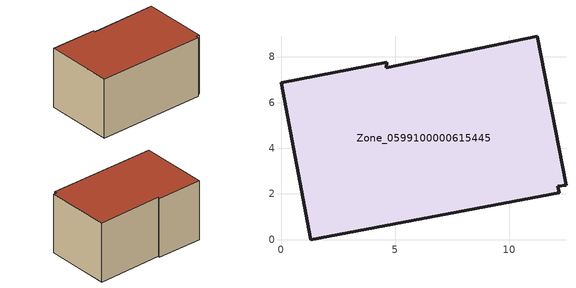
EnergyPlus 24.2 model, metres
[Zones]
Zone_0599100000615445
 floor ground (C_G): 4.63,7.77 4.61,7.52 11.21,8.9 12.48,2.39 12.13,2.33 12.18,2.06 1.31,0 0,6.88 z0
 wall outside (C_F): 12.48,2.39 11.21,8.9 4.61,7.52 4.63,7.77 0,6.88 1.31,0 12.18,2.06 12.13,2.33 12.48,2.39 z0:6.16
 roof outside (C_R): 12.13,2.33 12.48,2.39 11.21,8.9 4.61,7.52 4.63,7.77 0,6.88 1.31,0 12.18,2.06 z6.16
[BUILDING]
Pand.0599100000615445: North Axis=0; Terrain=City; Loads Convergence Tolerance Value=0.04; Temperature Convergence Tolerance Value=0.4; Solar Distribution=FullExterior; Maximum Number of Warmup Days=25; Minimum Number of Warmup Days=1
[Site:Location]
Rotterdam.The.Hague.AP_ZH_NLD Design_Conditions: Latitude=51.96; Longitude=4.45; Time Zone=1; Elevation=-4.5
[SITE:GROUNDTEMPERATURE:BUILDINGSURFACE]
18, 18, 18, 18, 18, 18, 18, 18, 18, 18, 18, 18
[MATERIAL] Thermal Absorptance=0.9; Solar Absorptance=0.7; Visible Absorptance=0.7
Name | Roughness | Thickness | Conductivity | Density | Specific Heat
G.D.1965 | MediumSmooth | 0.15 | 1 | 540 | 1210
F.D.1965 | Rough | 0.3 | 0.857143 | 1920 | 840
R.D.1965 | MediumRough | 0.2 | 0.08 | 1500 | 1000
[CONSTRUCTION]
C_G: G.D.1965
C_F: F.D.1965
C_R: R.D.1965
[ZONE]
Zone_0599100000615445: Type=1; Multiplier=1; Ceiling Height=Autocalculate; Volume=Autocalculate; Floor Area=autocalculate; Part of Total Floor Area=Yes
[ZONEINFILTRATION:DESIGNFLOWRATE]
Infil_Zone_0599100000615445: Zone or ZoneList or Space or SpaceList=Zone_0599100000615445; Schedule=AlwaysOn; Design Flow Rate Calculation Method=Flow/Area; Flow Rate per Floor Area=0.0042; Constant Term Coefficient=1; Temperature Term Coefficient=0; Velocity Term Coefficient=0; Velocity Squared Term Coefficient=0
[HVACTEMPLATE:ZONE:IDEALLOADSAIRSYSTEM]
Zone_0599100000615445: Maximum Heating Supply Air Temperature=50; Minimum Cooling Supply Air Temperature=13; Maximum Heating Supply Air Humidity Ratio=0.0156; Minimum Cooling Supply Air Humidity Ratio=0.0077; Heating Limit=NoLimit; Cooling Limit=NoLimit; Dehumidification Control Type=ConstantSensibleHeatRatio; Cooling Sensible Heat Ratio=0.7; Dehumidification Setpoint=60; Humidification Control Type=None; Humidification Setpoint=30; Outdoor Air Method=None; Outdoor Air Flow Rate per Person=0.00944; Outdoor Air Flow Rate per Zone Floor Area=0; Outdoor Air Flow Rate per Zone=0; Demand Controlled Ventilation Type=None; Outdoor Air Economizer Type=NoEconomizer; Heat Recovery Type=None; Sensible Heat Recovery Effectiveness=0.7; Latent Heat Recovery Effectiveness=0.65
[ZONECONTROL:THERMOSTAT]
ThermostatControl_Zone_0599100000615445: Zone or ZoneList=Zone_0599100000615445; Control Type Schedule=DualSetpointControlType; Control 1=Thermostat_Zone_0599100000615445; Temperature Difference Between Cutout And Setpoint=0
[THERMOSTATSETPOINT:DUALSETPOINT]
Thermostat_Zone_0599100000615445: Heating Setpoint Temperature Schedule=HeatingSetpoint_Zone_0599100000615445; Cooling Setpoint Temperature Schedule=CoolingSetpoint_Zone_0599100000615445
[SCHEDULE:COMPACT]
HeatingSetpoint_Zone_0599100000615445: Through: 12/31, For: AllDays, Until: 24:00, 21
CoolingSetpoint_Zone_0599100000615445: Through: 12/31, For: AllDays, Until: 24:00, 24
DualSetpointControlType: Through: 12/31, For: AllDays, Until: 24:00, 4
AlwaysOn: Through: 12/31, For: AllDays, Until: 24:00, 1
